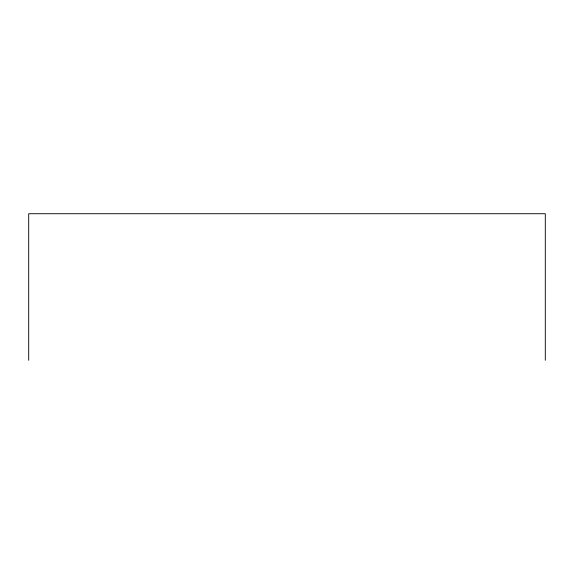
<?xml version="1.0" encoding="UTF-8"?>
<svg xmlns="http://www.w3.org/2000/svg" width="574" height="574" viewBox="0 0 574 574"><rect width="100%" height="100%" fill="white"/><g stroke="black" fill="none" stroke-linecap="round" stroke-linejoin="round"><path stroke-width="0.86" d="M545.3 360.278L545.3 213.722L28.7 213.722L28.7 360.278"/></g></svg>
